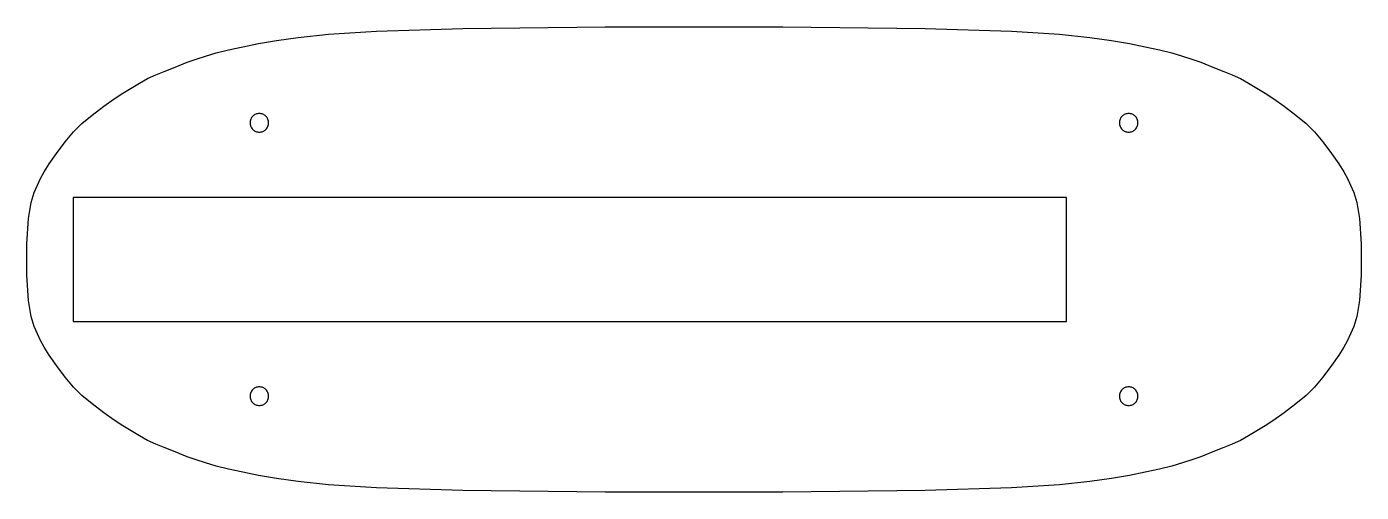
# Model space of a CAD drawing. Header units: millimetres. Extents: x -27 to 187, y -37 to 37.
import ezdxf

# ---------------------------------------------------------------- set-up
doc = ezdxf.new("R2010")
doc.units = ezdxf.units.MM

msp = doc.modelspace()

# ---------------------------------------------------------------- linework, layer by layer
at = {"layer": 'default'}
for points in [[(12.74, -35.25), (9.88, -34.75), (7.35, -34.25), (5.03, -33.75), (3.04, -33.25), (1.33, -32.75), (-0.2, -32.25), (-1.61, -31.75), (-2.89, -31.25), (-4.1, -30.75), (-5.35, -30.24), (-6.68, -29.72), (-8, -29.11), (-9.32, -28.4), (-10.66, -27.58), (-11.97, -26.78), (-13.37, -25.88), (-15.05, -24.69), (-16.92, -23.25), (-18.56, -21.91), (-19.91, -20.56), (-21.25, -18.92), (-22.68, -17.06), (-23.84, -15.4), (-24.64, -14.11), (-25.23, -13.01), (-25.75, -11.95), (-26.25, -10.77), (-26.74, -9.17), (-27.17, -6.59), (-27.47, -2.5), (-27.47, 2.5), (-27.17, 6.59), (-26.74, 9.17), (-26.25, 10.77), (-25.75, 11.95), (-25.23, 13.01), (-24.64, 14.11), (-23.84, 15.4), (-22.68, 17.06), (-21.25, 18.92), (-19.91, 20.56), (-18.56, 21.91), (-16.92, 23.25), (-15.05, 24.69), (-13.37, 25.88), (-11.97, 26.78), (-10.66, 27.58), (-9.32, 28.4), (-8, 29.11), (-6.68, 29.72), (-5.35, 30.24), (-4.1, 30.75), (-2.89, 31.25), (-1.61, 31.75), (-0.2, 32.25), (1.33, 32.75), (3.04, 33.25), (5.03, 33.75), (7.35, 34.25), (9.88, 34.75), (12.74, 35.25), (16.25, 35.75), (21.12, 36.25), (28.87, 36.74), (42.77, 37.17), (65.72, 37.47), (94.28, 37.47), (117.23, 37.17), (131.13, 36.74), (138.88, 36.25), (143.75, 35.75), (147.26, 35.25), (150.12, 34.75), (152.65, 34.25), (154.97, 33.75), (156.96, 33.25), (158.67, 32.75), (160.2, 32.25), (161.61, 31.75), (162.89, 31.25), (164.1, 30.75), (165.35, 30.24), (166.68, 29.72), (168, 29.11), (169.32, 28.4), (170.66, 27.58), (171.97, 26.78), (173.37, 25.88), (175.05, 24.69), (176.92, 23.25), (178.56, 21.91), (179.91, 20.56), (181.25, 18.92), (182.68, 17.06), (183.84, 15.4), (184.64, 14.11), (185.23, 13.01), (185.75, 11.95), (186.25, 10.77), (186.74, 9.17), (187.17, 6.59), (187.47, 2.5), (187.47, -2.5), (187.17, -6.59), (186.74, -9.17), (186.25, -10.77), (185.75, -11.95), (185.23, -13.01), (184.64, -14.11), (183.84, -15.4), (182.68, -17.06), (181.25, -18.92), (179.91, -20.56), (178.56, -21.91), (176.92, -23.25), (175.05, -24.69), (173.37, -25.88), (171.97, -26.78), (170.66, -27.58), (169.32, -28.4), (168, -29.11), (166.68, -29.72), (165.35, -30.24), (164.1, -30.75), (162.89, -31.25), (161.61, -31.75), (160.2, -32.25), (158.67, -32.75), (156.96, -33.25), (154.97, -33.75), (152.65, -34.25), (150.12, -34.75), (147.26, -35.25), (143.75, -35.75), (138.88, -36.25), (131.13, -36.74), (117.23, -37.17), (94.28, -37.47), (65.72, -37.47), (42.77, -37.17), (28.87, -36.74), (21.12, -36.25), (16.25, -35.75), (12.74, -35.25)], [(11.44, 22.44), (11.39, 22.57), (11.32, 22.71), (11.25, 22.83), (11.16, 22.95), (11.06, 23.06), (10.95, 23.16), (10.83, 23.25), (10.71, 23.32), (10.57, 23.39), (10.44, 23.44), (10.29, 23.47), (10.15, 23.49), (10, 23.5), (9.85, 23.49), (9.71, 23.47), (9.56, 23.44), (9.43, 23.39), (9.29, 23.32), (9.17, 23.25), (9.05, 23.16), (8.94, 23.06), (8.84, 22.95), (8.75, 22.83), (8.68, 22.71), (8.61, 22.57), (8.56, 22.44), (8.53, 22.29), (8.51, 22.15), (8.5, 22), (8.51, 21.85), (8.53, 21.71), (8.56, 21.56), (8.61, 21.43), (8.68, 21.29), (8.75, 21.17), (8.84, 21.05), (8.94, 20.94), (9.05, 20.84), (9.17, 20.75), (9.29, 20.68), (9.43, 20.61), (9.56, 20.56), (9.71, 20.53), (9.85, 20.51), (10, 20.5), (10.15, 20.51), (10.29, 20.53), (10.44, 20.56), (10.57, 20.61), (10.71, 20.68), (10.83, 20.75), (10.95, 20.84), (11.06, 20.94), (11.16, 21.05), (11.25, 21.17), (11.32, 21.29), (11.39, 21.43), (11.44, 21.56), (11.47, 21.71), (11.49, 21.85), (11.5, 22), (11.49, 22.15), (11.47, 22.29), (11.44, 22.44)], [(151.49, 22.15), (151.47, 22.29), (151.44, 22.44), (151.39, 22.57), (151.32, 22.71), (151.25, 22.83), (151.16, 22.95), (151.06, 23.06), (150.95, 23.16), (150.83, 23.25), (150.71, 23.32), (150.57, 23.39), (150.44, 23.44), (150.29, 23.47), (150.15, 23.49), (150, 23.5), (149.85, 23.49), (149.71, 23.47), (149.56, 23.44), (149.43, 23.39), (149.29, 23.32), (149.17, 23.25), (149.05, 23.16), (148.94, 23.06), (148.84, 22.95), (148.75, 22.83), (148.68, 22.71), (148.61, 22.57), (148.56, 22.44), (148.53, 22.29), (148.51, 22.15), (148.5, 22), (148.51, 21.85), (148.53, 21.71), (148.56, 21.56), (148.61, 21.43), (148.68, 21.29), (148.75, 21.17), (148.84, 21.05), (148.94, 20.94), (149.05, 20.84), (149.17, 20.75), (149.29, 20.68), (149.43, 20.61), (149.56, 20.56), (149.71, 20.53), (149.85, 20.51), (150, 20.5), (150.15, 20.51), (150.29, 20.53), (150.44, 20.56), (150.57, 20.61), (150.71, 20.68), (150.83, 20.75), (150.95, 20.84), (151.06, 20.94), (151.16, 21.05), (151.25, 21.17), (151.32, 21.29), (151.39, 21.43), (151.44, 21.56), (151.47, 21.71), (151.49, 21.85), (151.5, 22), (151.49, 22.15)], [(140, 10), (-20, 10), (-20, -10), (140, -10), (140, 10)], [(11.39, -21.43), (11.32, -21.29), (11.25, -21.17), (11.16, -21.05), (11.06, -20.94), (10.95, -20.84), (10.83, -20.75), (10.71, -20.68), (10.57, -20.61), (10.44, -20.56), (10.29, -20.53), (10.15, -20.51), (10, -20.5), (9.85, -20.51), (9.71, -20.53), (9.56, -20.56), (9.43, -20.61), (9.29, -20.68), (9.17, -20.75), (9.05, -20.84), (8.94, -20.94), (8.84, -21.05), (8.75, -21.17), (8.68, -21.29), (8.61, -21.43), (8.56, -21.56), (8.53, -21.71), (8.51, -21.85), (8.5, -22), (8.51, -22.15), (8.53, -22.29), (8.56, -22.44), (8.61, -22.57), (8.68, -22.71), (8.75, -22.83), (8.84, -22.95), (8.94, -23.06), (9.05, -23.16), (9.17, -23.25), (9.29, -23.32), (9.43, -23.39), (9.56, -23.44), (9.71, -23.47), (9.85, -23.49), (10, -23.5), (10.15, -23.49), (10.29, -23.47), (10.44, -23.44), (10.57, -23.39), (10.71, -23.32), (10.83, -23.25), (10.95, -23.16), (11.06, -23.06), (11.16, -22.95), (11.25, -22.83), (11.32, -22.71), (11.39, -22.57), (11.44, -22.44), (11.47, -22.29), (11.49, -22.15), (11.5, -22), (11.49, -21.85), (11.47, -21.71), (11.44, -21.56), (11.39, -21.43)], [(151.47, -21.71), (151.44, -21.56), (151.39, -21.43), (151.32, -21.29), (151.25, -21.17), (151.16, -21.05), (151.06, -20.94), (150.95, -20.84), (150.83, -20.75), (150.71, -20.68), (150.57, -20.61), (150.44, -20.56), (150.29, -20.53), (150.15, -20.51), (150, -20.5), (149.85, -20.51), (149.71, -20.53), (149.56, -20.56), (149.43, -20.61), (149.29, -20.68), (149.17, -20.75), (149.05, -20.84), (148.94, -20.94), (148.84, -21.05), (148.75, -21.17), (148.68, -21.29), (148.61, -21.43), (148.56, -21.56), (148.53, -21.71), (148.51, -21.85), (148.5, -22), (148.51, -22.15), (148.53, -22.29), (148.56, -22.44), (148.61, -22.57), (148.68, -22.71), (148.75, -22.83), (148.84, -22.95), (148.94, -23.06), (149.05, -23.16), (149.17, -23.25), (149.29, -23.32), (149.43, -23.39), (149.56, -23.44), (149.71, -23.47), (149.85, -23.49), (150, -23.5), (150.15, -23.49), (150.29, -23.47), (150.44, -23.44), (150.57, -23.39), (150.71, -23.32), (150.83, -23.25), (150.95, -23.16), (151.06, -23.06), (151.16, -22.95), (151.25, -22.83), (151.32, -22.71), (151.39, -22.57), (151.44, -22.44), (151.47, -22.29), (151.49, -22.15), (151.5, -22), (151.49, -21.85), (151.47, -21.71)]]:
    msp.add_lwpolyline(points, dxfattribs=at)

doc.saveas('drawing.dxf')
